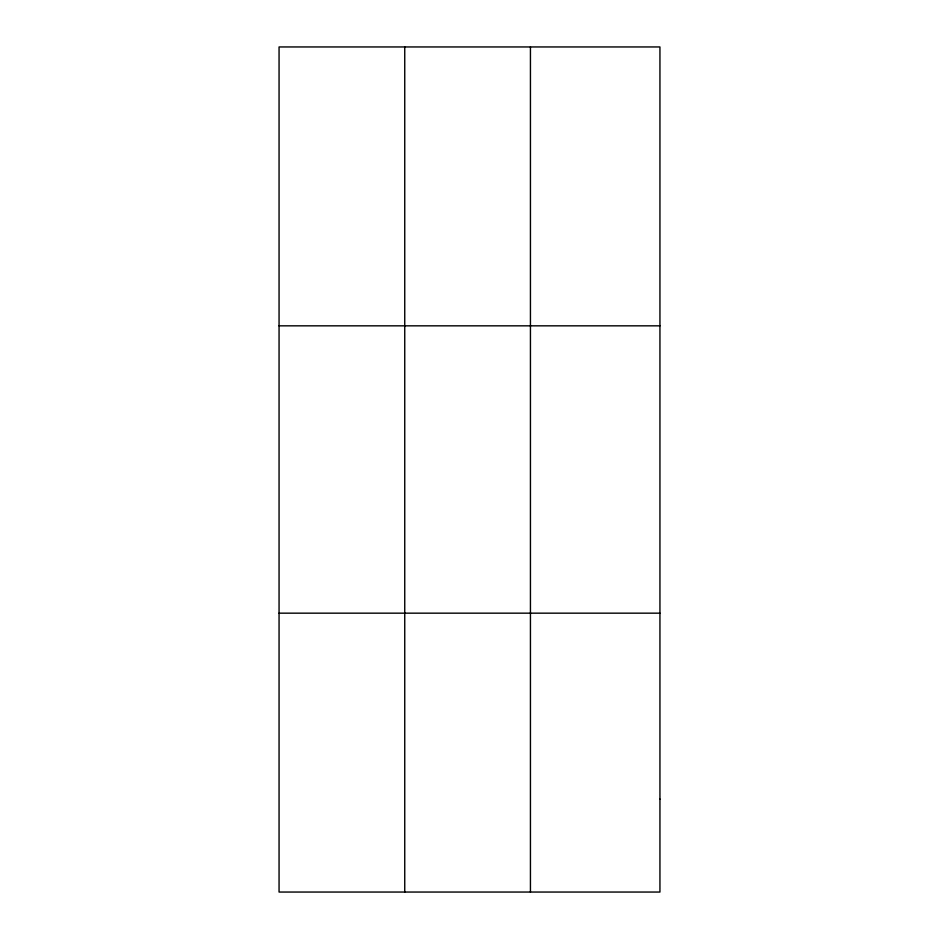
<?xml version="1.0" encoding="UTF-8"?>
<svg xmlns="http://www.w3.org/2000/svg" width="939" height="939" viewBox="0 0 939 939"><rect width="100%" height="100%" fill="white"/><g stroke="black" fill="none" stroke-linecap="round" stroke-linejoin="round"><path stroke-width="1.41" d="M404.744 892.05L404.744 46.95M530.441 892.05L530.441 46.95M279.059 325.833L659.941 325.833M279.059 613.167L659.941 613.167M659.941 799.089L659.941 892.05L279.059 892.05L279.059 46.95L659.941 46.95L659.941 799.089"/></g></svg>
